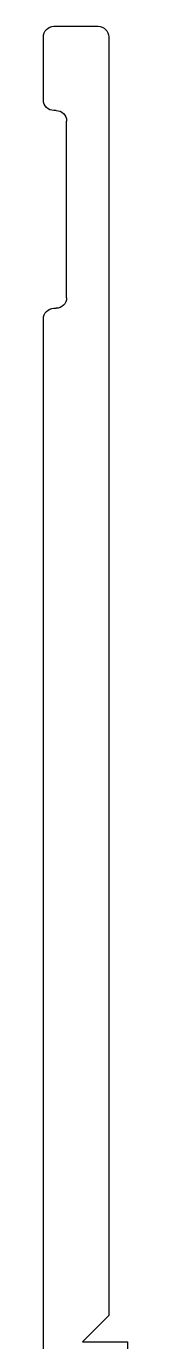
# Model space of a CAD drawing. Extents: x -82 to 113, y -82 to 93.
# Drawn here: x 16.72 to 16.8, y 89.074 to 90.324 of the extents above; entities that cross this region are included whole.
import ezdxf

# ---------------------------------------------------------------- set-up
doc = ezdxf.new("R2010")
doc.units = 0
doc.header["$MEASUREMENT"] = 0
doc.layers.get('0').update_dxf_attribs({"linetype": 'CONTINUOUS'})
doc.layers.add('FRAME', color=1, linetype='CONTINUOUS')

# ---------------------------------------------------------------- blocks, each defined once
blk = doc.blocks.new('3201-2_Nail-Fin_Frame_Component')
for p, q in [((-0.8853, 1.25), (-0.9273, 1.25)), ((-0.9373, 1.24), (-0.9373, 0.025)), ((-0.8753, 1.18), (-0.8753, 1.24)), ((-0.8873, 1.17), (-0.8853, 1.17)), ((-0.8973, 0.992), (-0.8973, 1.16)), ((-0.8853, 0.982), (-0.8873, 0.982)), ((-0.8753, -0.115), (-0.8753, 0.972)), ((-0.9373, 0.025), (-0.9123, 0)), ((-0.9123, 0), (-0.9553, 0)), ((-0.9553, 0), (-0.9553, -0.115))]:
    blk.add_line(p, q)
for centre, start, end in [((-0.9273, 1.24), 90, 180), ((-0.8853, 1.24), 0, 90), ((-0.8853, 1.18), 270, 0), ((-0.8873, 1.16), 90, 180), ((-0.8873, 0.992), 180, 270), ((-0.8853, 0.972), 0, 90)]:
    blk.add_arc(centre, 0.01, start, end)
blk = doc.blocks.new('3209_In-Swing_Nail-Fin_Frame_Assembly')
at = {"xscale": -1}
blk.add_blockref('3201-2_Nail-Fin_Frame_Component', (0, 0), dxfattribs=at)

msp = doc.modelspace()

# ---------------------------------------------------------------- block references
at = {"layer": 'FRAME'}
msp.add_blockref('3209_In-Swing_Nail-Fin_Frame_Assembly', (15.8446, 89.0744), dxfattribs=at)

doc.saveas('drawing.dxf')
